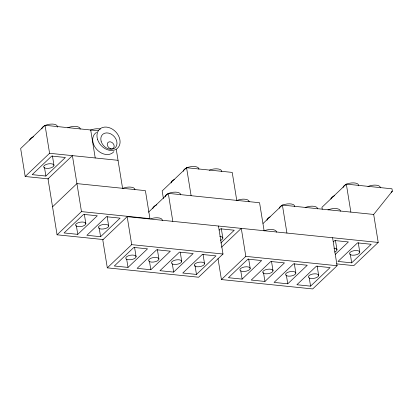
<?xml version="1.0" encoding="UTF-8"?>
<svg xmlns="http://www.w3.org/2000/svg" width="413" height="413" viewBox="0 0 413 413"><rect width="100%" height="100%" fill="white"/><g stroke="black" fill="none" stroke-linecap="round" stroke-linejoin="round"><path stroke-width="0.62" d="M336.58 263.866L353.817 265.631L378.215 242.431L373.682 214.445L392.35 191.136L391.973 188.803L346.326 184.121L321.928 207.321L322.238 209.231M98.299 130.771L45.048 125.304L20.65 148.51L25.183 176.496L48.636 178.901M25.183 176.496L49.581 153.29L118.046 160.316M45.879 176.046L65.399 157.482L51.708 156.078L32.188 174.642L45.879 176.046L44.449 167.224M52.539 206.82L76.937 183.615L145.402 190.641L149.934 218.627L81.469 211.601L57.071 234.806L48.006 178.834L72.404 155.629L81.469 211.601M77.768 234.357L97.287 215.792L83.591 214.388L64.072 232.953L77.768 234.357L76.338 225.534M100.591 236.701L120.106 218.136L106.415 216.732L86.895 235.296L100.591 236.701L99.161 227.878M378.215 242.431L127.173 216.665L102.775 239.87L107.308 267.851L198.596 277.221L222.994 254.016L218.462 226.035M236.752 200.393L232.22 172.407L186.573 167.724L162.175 190.925L163.414 198.56M148.489 212.189L168.287 193.367L259.57 202.731L264.103 230.717M107.308 267.851L131.706 244.646L222.994 254.016M128.004 267.407L147.524 248.843L133.833 247.439L114.313 266.003L128.004 267.407L126.677 259.214M150.828 269.746L170.347 251.187L156.651 249.777L137.131 268.342L150.828 269.746L149.398 260.923M173.651 272.09L193.165 253.525L179.474 252.121L159.955 270.685L173.651 272.09L172.324 263.897M219.189 230.149L220.583 228.823L234.279 230.227L220.8 243.045M221.487 247.201L241.285 228.374L245.818 256.359L221.42 279.565L218.018 258.574M196.469 274.433L215.989 255.869L202.298 254.465L182.778 273.029L196.469 274.433L195.039 265.611M263.06 223.464L282.394 205.075L373.682 214.445M242.116 279.116L261.635 260.551L247.939 259.147L228.42 277.712L242.116 279.116L240.789 270.923M264.934 281.459L284.454 262.895L270.763 261.491L251.243 280.055L264.934 281.459L263.509 272.637M287.758 283.803L307.277 265.239L293.586 263.835L274.067 282.399L287.758 283.803L286.328 274.981M333.301 241.858L334.695 240.531L348.391 241.941L335.377 254.315M391.132 192.293L392.35 191.136M310.581 286.142L330.101 267.583L316.404 266.173L296.89 284.738L310.581 286.142L309.254 277.949M332.573 237.743L337.106 265.729L312.703 288.935L221.42 279.565M351.69 262.844L371.21 244.279L357.519 242.875L337.999 261.439L351.69 262.844L350.265 254.021M57.071 234.806L103.142 239.535M245.818 256.359L337.106 265.729M358.247 242.699L359.78 252.152A5.23 2.246 -9.2 0 1 352.072 255.172A5.23 2.246 -9.2 0 1 351.964 251.259A5.23 2.246 -9.2 0 1 359.78 252.152M346.326 184.121L350.859 212.101M335.428 240.356L336.956 249.808M317.138 265.998L318.671 275.45A5.23 2.246 -9.2 0 1 310.958 278.47A5.23 2.246 -9.2 0 1 310.855 274.557A5.23 2.246 -9.2 0 1 318.671 275.45M294.314 263.654L295.847 273.112A5.23 2.246 -9.2 0 1 288.135 276.127A5.23 2.246 -9.2 0 1 288.031 272.213A5.23 2.246 -9.2 0 1 295.847 273.112M282.394 205.075L286.927 233.061M271.496 261.315L273.024 270.768A5.23 2.246 -9.2 0 1 265.316 273.783A5.23 2.246 -9.2 0 1 265.208 269.875A5.23 2.246 -9.2 0 1 273.024 270.768M248.672 258.972L250.201 268.424A5.23 2.246 -9.2 0 1 242.493 271.444A5.23 2.246 -9.2 0 1 242.39 267.531A5.23 2.246 -9.2 0 1 250.201 268.424M221.316 228.647L222.85 238.1M203.026 254.289L204.559 263.742A5.23 2.246 -9.2 0 1 196.846 266.757A5.23 2.246 -9.2 0 1 196.743 262.844A5.23 2.246 -9.2 0 1 204.559 263.742M186.573 167.724L191.105 195.705M180.305 252.575L181.735 261.398A5.23 2.246 -9.2 0 1 174.028 264.418A5.23 2.246 -9.2 0 1 173.919 260.505A5.23 2.246 -9.2 0 1 181.735 261.398M168.287 193.367L172.815 221.347M157.384 249.602L158.912 259.054A5.23 2.246 -9.2 0 1 151.204 262.074A5.23 2.246 -9.2 0 1 151.101 258.161A5.23 2.246 -9.2 0 1 158.912 259.054M134.561 247.258L136.094 256.716A5.23 2.246 -9.2 0 1 128.381 259.731A5.23 2.246 -9.2 0 1 128.278 255.817A5.23 2.246 -9.2 0 1 136.094 256.716M116.296 149.506L122.578 188.302M127.173 216.665L131.706 244.646M107.148 216.551L108.676 226.009A5.23 2.246 -9.2 0 1 100.968 229.024A5.23 2.246 -9.2 0 1 100.86 225.111A5.23 2.246 -9.2 0 1 108.676 226.009M90.69 129.992L95.222 157.972M84.324 214.213L85.852 223.665A5.23 2.246 -9.2 0 1 78.145 226.685A5.23 2.246 -9.2 0 1 78.042 222.772A5.23 2.246 -9.2 0 1 85.852 223.665M52.436 155.902L53.969 165.355A5.23 2.246 -9.2 0 1 46.256 168.375A5.23 2.246 -9.2 0 1 46.153 164.462A5.23 2.246 -9.2 0 1 53.969 165.355M45.048 125.304L49.581 153.29M57.247 127.204A7.847 3.366 -9.2 0 0 54.093 124.246L52.379 124.07A7.847 3.366 -9.2 0 0 41.863 128.887M29.653 140.064A7.847 3.366 -9.2 0 1 33.587 136.755M67.789 127.839A7.847 3.366 -9.2 0 1 75.197 126.414L76.916 126.59A7.847 3.366 -9.2 0 1 80.179 129.109M183.387 171.302A7.847 3.366 -9.2 0 1 193.904 166.491L195.617 166.666A7.847 3.366 -9.2 0 1 198.885 169.185M171.189 182.902A7.847 3.366 -9.2 0 1 174.296 179.516M209.314 170.254A7.847 3.366 -9.2 0 1 216.727 168.829L218.441 169.01A7.847 3.366 -9.2 0 1 221.704 171.529M267.01 220.258A7.847 3.366 -9.2 0 1 270.112 216.866M279.198 208.229A7.847 3.366 -9.2 0 1 289.725 203.841L291.439 204.017A7.847 3.366 -9.2 0 1 294.706 206.536M305.135 207.61A7.847 3.366 -9.2 0 1 312.548 206.185L314.262 206.361A7.847 3.366 -9.2 0 1 317.525 208.88M327.958 209.949A7.847 3.366 -9.2 0 1 335.366 208.529L337.085 208.704A7.847 3.366 -9.2 0 1 340.348 211.224M333.931 248.172A5.23 2.246 -9.2 0 1 336.946 249.669A5.23 2.246 -9.2 0 1 334.607 252.049M152.898 208.544A7.847 3.366 -9.2 0 1 156.821 204.817M165.097 196.944A7.847 3.366 -9.2 0 1 175.613 192.133L177.332 192.308A7.847 3.366 -9.2 0 1 180.595 194.828M236.67 200.584A7.847 3.366 -9.2 0 1 244.078 199.159L245.797 199.334A7.847 3.366 -9.2 0 1 249.06 201.854M219.819 236.463A5.23 2.246 -9.2 0 1 222.834 237.96A5.23 2.246 -9.2 0 1 220.496 240.335M264.026 230.908A7.847 3.366 -9.2 0 1 271.434 229.483L273.148 229.659A7.847 3.366 -9.2 0 1 276.416 232.178M113.864 151.669A13.077 10.005 46.4 0 1 96.668 149.361A13.077 10.005 46.4 0 1 96.544 132.361M90.612 130.178A7.847 3.366 -9.2 0 1 98.02 128.758L99.739 128.933A7.847 3.366 -9.2 0 1 100.493 129.099M330.921 199.092A7.847 3.366 -9.2 0 1 331.433 197.77L332.351 196.898A7.847 3.366 -9.2 0 1 334.447 195.736M367.926 186.537A7.847 3.366 -9.2 0 1 376.228 185.174A7.847 3.366 -9.2 0 1 380.316 187.807M358.598 185.798A7.847 3.366 -9.2 0 0 353.657 182.887A7.847 3.366 -9.2 0 0 344.55 185.292L343.631 186.165A7.847 3.366 -9.2 0 0 343.12 187.487M150.73 218.854A7.847 3.366 -9.2 0 1 157.322 217.775L159.041 217.95A7.847 3.366 -9.2 0 1 162.304 220.47M122.501 188.488A7.847 3.366 -9.2 0 1 129.909 187.068L131.623 187.244A7.847 3.366 -9.2 0 1 134.891 189.763M110.627 148.675L109.559 148.2A3.923 2.999 46.4 0 1 108.175 142.309A3.923 2.999 46.4 0 1 113.905 144.834A3.923 2.999 46.4 0 1 110.627 148.675M97.587 139.558A13.077 10.005 46.4 0 0 117.251 148.499A13.077 10.005 46.4 0 0 110.73 128.252A13.077 10.005 46.4 0 0 97.587 139.558M101.097 141.143A9.153 7.006 46.4 0 0 114.664 148.19A9.153 7.006 46.4 0 0 110.942 133.977A9.153 7.006 46.4 0 0 101.097 141.143"/></g></svg>
